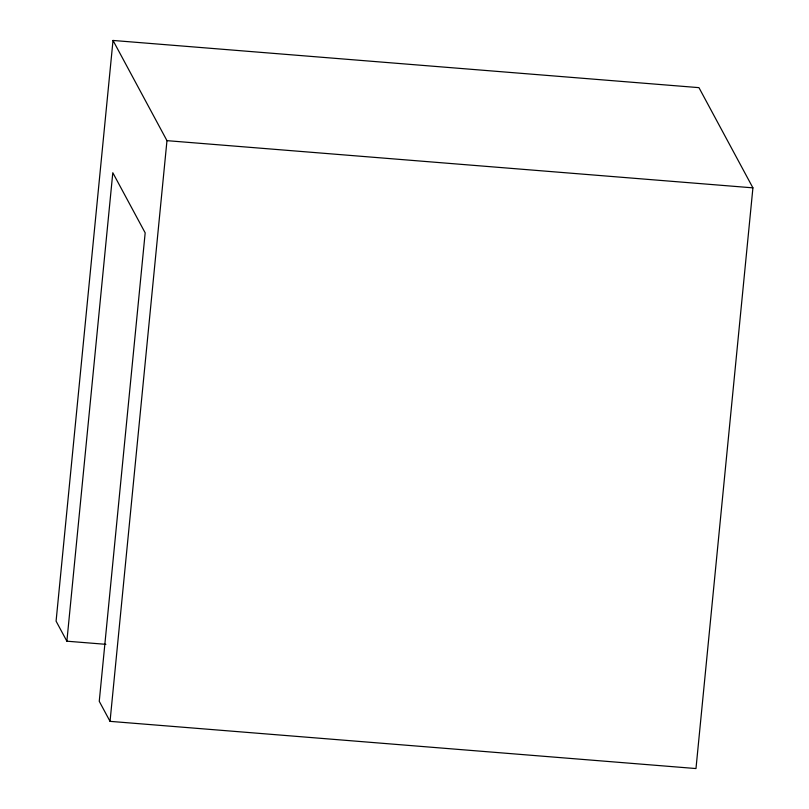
<?xml version="1.0" encoding="UTF-8"?>
<svg xmlns="http://www.w3.org/2000/svg" width="809" height="809" viewBox="0 0 809 809"><rect width="100%" height="100%" fill="white"/><g stroke="black" fill="none" stroke-linecap="round" stroke-linejoin="round"><path stroke-width="1.21" d="M66.874 641.193L112.805 172.732L145.175 232.85L99.254 701.312L110.044 721.355L695.983 768.55L752.916 187.85L698.956 87.645L113.017 40.45L56.084 621.15L66.874 641.193L105.888 644.328M110.044 721.355L166.967 140.655L113.017 40.45M166.967 140.655L752.916 187.85"/></g></svg>
